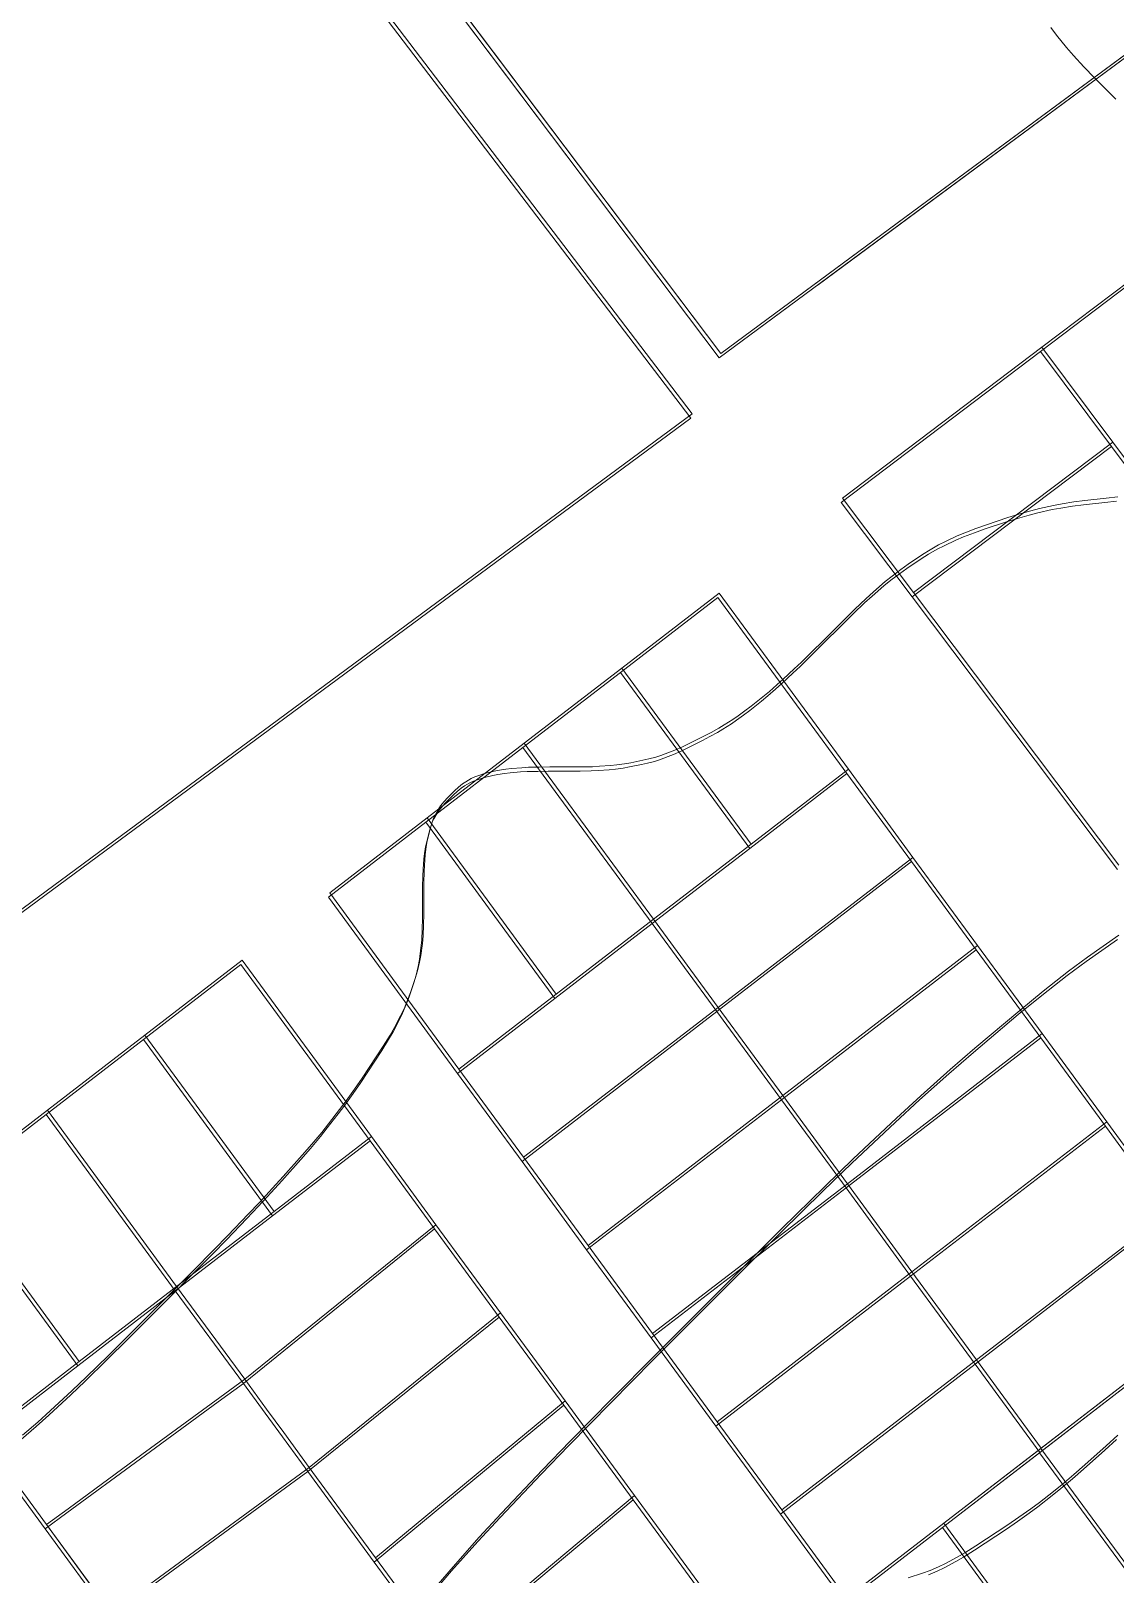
# Model space of a CAD drawing. Header units: metres. Extents: x -1097 to 1588, y -673 to 884.
# Drawn here: x 1293.6 to 1412.7, y 100.8 to 270.2 of the extents above; entities that cross this region are included whole.
import ezdxf

# ---------------------------------------------------------------- set-up
doc = ezdxf.new("R2010")
doc.units = ezdxf.units.M
doc.layers.add('TERRENO', color=188, linetype='Continuous', lineweight=0, plot=False)
doc.layers.add('VISTA LEJOS', color=7, linetype='Continuous', lineweight=0, plot=False)

msp = doc.modelspace()

# ---------------------------------------------------------------- linework, layer by layer
at = {"layer": 'TERRENO'}
for points in [[(1405.6, 270.6), (1406.22, 269.78), (1407.34, 268.4), (1408.1, 267.52), (1409.25, 266.28), (1410.41, 265.09), (1412.75, 262.76)], [(1292.49, 115.53), (1294.16, 116.97), (1295.53, 118.2), (1297.95, 120.45), (1299.54, 121.96), (1301.9, 124.27), (1304.25, 126.59), (1308.91, 131.26), (1311.23, 133.59), (1313.54, 135.92), (1315.05, 137.48), (1317.3, 139.81), (1318.53, 141.11), (1319.97, 142.66), (1321.14, 143.96), (1323.22, 146.29), (1324.27, 147.5), (1325.37, 148.8), (1326.13, 149.75), (1327.34, 151.3), (1328.05, 152.25), (1328.98, 153.55), (1329.8, 154.76), (1331.36, 157.09), (1332.12, 158.27), (1332.87, 159.48), (1333.35, 160.32), (1334.04, 161.61), (1334.41, 162.36), (1334.81, 163.31), (1335.12, 164.15), (1335.64, 165.7), (1335.89, 166.54), (1336.12, 167.49), (1336.25, 168.24), (1336.42, 169.53), (1336.5, 170.37), (1336.56, 171.58), (1336.58, 172.76), (1336.58, 175.09), (1336.59, 176.25), (1336.62, 177.41), (1336.66, 178.16), (1336.74, 179.29), (1336.81, 179.9), (1336.92, 180.62), (1337.05, 181.21), (1337.31, 182.24), (1337.46, 182.77), (1337.66, 183.32), (1337.85, 183.7), (1338.19, 184.31), (1338.43, 184.66), (1338.81, 185.12), (1339.19, 185.54), (1339.97, 186.32), (1340.38, 186.7), (1340.84, 187.07), (1341.2, 187.31), (1341.8, 187.66), (1342.18, 187.84), (1342.73, 188.04), (1343.26, 188.2), (1344.3, 188.46), (1344.88, 188.58), (1345.6, 188.7), (1346.22, 188.76), (1347.34, 188.85), (1348.1, 188.89), (1349.25, 188.92), (1350.41, 188.93), (1352.75, 188.93), (1353.92, 188.94), (1355.1, 188.96), (1355.89, 189), (1357.1, 189.09), (1357.79, 189.16), (1358.62, 189.27), (1359.33, 189.4), (1360.63, 189.66), (1361.31, 189.81), (1362.06, 190.01), (1362.62, 190.19), (1363.57, 190.54), (1364.17, 190.78), (1365, 191.15), (1365.8, 191.54), (1367.36, 192.32), (1368.15, 192.73), (1368.99, 193.19), (1369.58, 193.54), (1370.53, 194.15), (1371.1, 194.53), (1371.85, 195.08), (1372.53, 195.61), (1373.83, 196.64), (1374.54, 197.23), (1375.37, 197.95), (1376.05, 198.57), (1377.26, 199.69), (1378.06, 200.45), (1379.24, 201.6), (1380.41, 202.76), (1382.75, 205.09), (1383.93, 206.25), (1385.14, 207.41), (1385.97, 208.17), (1387.27, 209.29), (1388.02, 209.9), (1388.97, 210.62), (1389.8, 211.21), (1391.36, 212.25), (1392.19, 212.77), (1393.14, 213.32), (1393.89, 213.7), (1395.19, 214.31), (1396.02, 214.66), (1397.23, 215.13), (1398.41, 215.54), (1400.75, 216.32), (1401.96, 216.7), (1403.25, 217.07), (1404.2, 217.31), (1405.76, 217.66), (1406.71, 217.84), (1408, 218.04), (1409.21, 218.2), (1411.55, 218.46), (1412.84, 218.58)], [(1412.95, 170.46), (1409.49, 168.04), (1407.41, 166.5), (1404.61, 164.31), (1402.04, 162.2), (1397.12, 158.05), (1394.4, 155.71), (1391.17, 152.83), (1388.52, 150.37), (1383.76, 145.88), (1380.61, 142.85), (1375.92, 138.24), (1371.24, 133.59), (1361.91, 124.26), (1357.27, 119.58), (1352.66, 114.89), (1349.63, 111.74), (1345.13, 106.99), (1342.67, 104.33), (1339.79, 101.1), (1337.45, 98.39)], [(1412.84, 115.53), (1411.55, 114.36), (1409.21, 112.29), (1408, 111.23), (1406.71, 110.14), (1405.76, 109.37), (1404.2, 108.16), (1403.25, 107.45), (1401.96, 106.53), (1400.75, 105.7), (1398.41, 104.15), (1397.23, 103.38), (1396.02, 102.63), (1395.19, 102.15), (1393.89, 101.46), (1393.14, 101.09), (1392.19, 100.69)]]:
    msp.add_lwpolyline(points, dxfattribs=at)
at = {"layer": 'VISTA LEJOS'}
for points in [[(1369.35, 234.8), (1294.57, 333.98)], [(1369.19, 234.33), (1294.41, 333.51)], [(1289.45, 328.82), (1366.21, 228.19)], [(1289.3, 328.35), (1366.06, 227.72)], [(1369.19, 234.33), (1330.76, 285.31)], [(1369.35, 234.8), (1330.91, 285.78)], [(1418.07, 270.45), (1369.19, 234.33)], [(1418.22, 270.92), (1369.35, 234.8)], [(1418.07, 270.45), (1380.06, 242.35)], [(1413.41, 267.01), (1369.19, 234.33)], [(1413.57, 267.48), (1369.35, 234.8)], [(1413.41, 267.01), (1380.05, 242.35)], [(1404.63, 235.51), (1414.32, 242.83)], [(1404.48, 235.04), (1414.16, 242.36)], [(1382.57, 218.45), (1404.48, 235.04)], [(1382.72, 218.92), (1404.63, 235.51)], [(1404.48, 235.04), (1412.26, 224.61)], [(1412.26, 224.61), (1404.48, 235.04)], [(1404.48, 235.04), (1404.48, 235.04)], [(1404.63, 235.51), (1412.41, 225.08)], [(1412.41, 225.08), (1404.63, 235.51)], [(1404.63, 235.51), (1404.63, 235.51)], [(1366.06, 227.72), (1148.07, 66.7)], [(1366.21, 228.19), (1148.22, 67.17)], [(1390.38, 208.08), (1412.26, 224.61)], [(1412.26, 224.61), (1390.38, 208.08)], [(1390.53, 208.55), (1412.41, 225.08)], [(1412.41, 225.08), (1390.53, 208.55)], [(1412.26, 224.61), (1420.76, 213.23)], [(1420.76, 213.23), (1412.26, 224.61)], [(1412.41, 225.08), (1420.91, 213.7)], [(1420.91, 213.7), (1412.41, 225.08)], [(1292.65, 116), (1294.32, 117.44), (1295.68, 118.67), (1298.1, 120.92), (1299.69, 122.43), (1302.05, 124.74), (1304.4, 127.06), (1309.06, 131.73), (1311.38, 134.06), (1313.69, 136.39), (1315.21, 137.95), (1317.45, 140.28), (1318.68, 141.58), (1320.12, 143.13), (1321.29, 144.43), (1323.37, 146.76), (1324.42, 147.97), (1325.52, 149.27), (1326.28, 150.22), (1327.49, 151.77), (1328.2, 152.72), (1329.13, 154.02), (1329.95, 155.23), (1331.51, 157.56), (1332.27, 158.74), (1333.02, 159.95), (1333.5, 160.79), (1334.19, 162.08), (1334.56, 162.83), (1334.96, 163.78), (1335.27, 164.62), (1335.79, 166.17), (1336.04, 167.01), (1336.27, 167.96), (1336.4, 168.71), (1336.58, 170), (1336.65, 170.84), (1336.71, 172.05), (1336.73, 173.23), (1336.73, 175.56), (1336.74, 176.72), (1336.77, 177.88), (1336.81, 178.63), (1336.89, 179.76), (1336.96, 180.37), (1337.07, 181.09), (1337.2, 181.68), (1337.46, 182.71), (1337.61, 183.24), (1337.81, 183.79), (1338, 184.17), (1338.34, 184.78), (1338.58, 185.13), (1338.96, 185.59), (1339.34, 186.01), (1340.12, 186.78), (1340.53, 187.17), (1340.99, 187.54), (1341.35, 187.78), (1341.95, 188.13), (1342.34, 188.31), (1342.88, 188.51), (1343.41, 188.67), (1344.45, 188.93), (1345.03, 189.05), (1345.75, 189.17), (1346.37, 189.23), (1347.49, 189.32), (1348.25, 189.36), (1349.4, 189.39), (1350.56, 189.4), (1352.9, 189.4), (1354.07, 189.41), (1355.25, 189.43), (1356.04, 189.47), (1357.25, 189.56), (1357.94, 189.63), (1358.77, 189.74), (1359.48, 189.87), (1360.78, 190.13), (1361.46, 190.28), (1362.21, 190.48), (1362.77, 190.66), (1363.72, 191.01), (1364.32, 191.25), (1365.16, 191.62), (1365.95, 192.01), (1367.51, 192.78), (1368.3, 193.2), (1369.14, 193.66), (1369.73, 194.01), (1370.69, 194.62), (1371.25, 195), (1372, 195.55), (1372.68, 196.08), (1373.98, 197.11), (1374.69, 197.7), (1375.52, 198.42), (1376.21, 199.03), (1377.41, 200.16), (1378.21, 200.92), (1379.39, 202.07), (1380.56, 203.23), (1382.9, 205.56), (1384.08, 206.72), (1385.29, 207.88), (1386.12, 208.63), (1387.42, 209.76), (1388.17, 210.37), (1389.12, 211.09), (1389.95, 211.68), (1391.51, 212.72), (1392.34, 213.24), (1393.29, 213.79), (1394.04, 214.17), (1395.34, 214.78), (1396.17, 215.13), (1397.38, 215.6), (1398.56, 216.01), (1400.9, 216.79), (1402.11, 217.17), (1403.4, 217.54), (1404.35, 217.78), (1405.91, 218.13), (1406.86, 218.31), (1408.15, 218.51), (1409.36, 218.67), (1411.7, 218.93), (1412.99, 219.05)], [(1390.53, 208.55), (1382.72, 218.92)], [(1382.72, 218.92), (1382.72, 218.92)], [(1292.49, 115.53), (1294.16, 116.97), (1295.53, 118.2), (1297.95, 120.45), (1299.54, 121.96), (1301.9, 124.27), (1304.25, 126.59), (1308.91, 131.26), (1311.23, 133.59), (1313.54, 135.92), (1315.05, 137.48), (1317.3, 139.81), (1318.53, 141.11), (1319.97, 142.66), (1321.14, 143.96), (1323.22, 146.29), (1324.27, 147.5), (1325.37, 148.8), (1326.13, 149.75), (1327.34, 151.3), (1328.05, 152.25), (1328.98, 153.55), (1329.8, 154.76), (1331.36, 157.09), (1332.12, 158.27), (1332.87, 159.48), (1333.35, 160.32), (1334.04, 161.61), (1334.41, 162.36), (1334.81, 163.31), (1335.12, 164.15), (1335.64, 165.7), (1335.89, 166.54), (1336.12, 167.49), (1336.25, 168.24), (1336.42, 169.53), (1336.5, 170.37), (1336.56, 171.58), (1336.58, 172.76), (1336.58, 175.09), (1336.59, 176.25), (1336.62, 177.41), (1336.66, 178.16), (1336.74, 179.29), (1336.81, 179.9), (1336.92, 180.62), (1337.05, 181.21), (1337.31, 182.24), (1337.46, 182.77), (1337.66, 183.32), (1337.85, 183.7), (1338.19, 184.31), (1338.43, 184.66), (1338.81, 185.12), (1339.19, 185.54), (1339.97, 186.32), (1340.38, 186.7), (1340.84, 187.07), (1341.2, 187.31), (1341.8, 187.66), (1342.18, 187.84), (1342.73, 188.04), (1343.26, 188.2), (1344.3, 188.46), (1344.88, 188.58), (1345.6, 188.7), (1346.22, 188.76), (1347.34, 188.85), (1348.1, 188.89), (1349.25, 188.92), (1350.41, 188.93), (1352.75, 188.93), (1353.92, 188.94), (1355.1, 188.96), (1355.89, 189), (1357.1, 189.09), (1357.79, 189.16), (1358.62, 189.27), (1359.33, 189.4), (1360.63, 189.66), (1361.31, 189.81), (1362.06, 190.01), (1362.62, 190.19), (1363.57, 190.54), (1364.17, 190.78), (1365, 191.15), (1365.8, 191.54), (1367.36, 192.32), (1368.15, 192.73), (1368.99, 193.19), (1369.58, 193.54), (1370.53, 194.15), (1371.1, 194.53), (1371.85, 195.08), (1372.53, 195.61), (1373.83, 196.64), (1374.54, 197.23), (1375.37, 197.95), (1376.05, 198.57), (1377.26, 199.69), (1378.06, 200.45), (1379.24, 201.6), (1380.41, 202.76), (1382.75, 205.09), (1383.93, 206.25), (1385.14, 207.41), (1385.97, 208.17), (1387.27, 209.29), (1388.02, 209.9), (1388.97, 210.62), (1389.8, 211.21), (1391.36, 212.25), (1392.19, 212.77), (1393.14, 213.32), (1393.89, 213.7), (1395.19, 214.31), (1396.02, 214.66), (1397.23, 215.13), (1398.41, 215.54), (1400.75, 216.32), (1401.96, 216.7), (1403.25, 217.07), (1404.2, 217.31), (1405.76, 217.66), (1406.71, 217.84), (1408, 218.04), (1409.21, 218.2), (1411.55, 218.46), (1412.84, 218.58)], [(1390.38, 208.08), (1382.57, 218.45)], [(1382.57, 218.45), (1382.57, 218.45)], [(1358.48, 200.26), (1369.19, 208.5)], [(1369.19, 208.5), (1383.38, 189.15)], [(1369.19, 208.5), (1369.19, 208.5)], [(1413.1, 178.61), (1390.53, 208.55)], [(1358.33, 199.79), (1369.04, 208.03)], [(1369.04, 208.03), (1383.22, 188.68)], [(1369.04, 208.03), (1369.04, 208.03)], [(1412.94, 178.14), (1390.38, 208.08)], [(1347.77, 192.02), (1358.48, 200.26)], [(1372.68, 180.91), (1358.48, 200.26)], [(1358.48, 200.26), (1372.68, 180.91)], [(1358.48, 200.26), (1358.48, 200.26)], [(1347.62, 191.55), (1358.33, 199.79)], [(1372.53, 180.44), (1358.33, 199.79)], [(1358.33, 199.79), (1372.53, 180.44)], [(1358.33, 199.79), (1358.33, 199.79)], [(1336.94, 183.33), (1347.62, 191.55)], [(1337.1, 183.8), (1347.77, 192.02)], [(1347.62, 191.55), (1361.83, 172.21)], [(1347.62, 191.55), (1347.62, 191.55)], [(1361.83, 172.21), (1347.62, 191.55)], [(1347.77, 192.02), (1361.98, 172.68)], [(1347.77, 192.02), (1347.77, 192.02)], [(1361.98, 172.68), (1347.77, 192.02)], [(1383.22, 188.68), (1372.53, 180.44)], [(1372.53, 180.44), (1383.22, 188.68)], [(1383.38, 189.15), (1372.68, 180.91)], [(1372.68, 180.91), (1383.38, 189.15)], [(1383.22, 188.68), (1390.32, 179)], [(1383.38, 189.15), (1390.47, 179.47)], [(1326.25, 175.1), (1336.94, 183.33)], [(1326.4, 175.57), (1337.1, 183.8)], [(1336.94, 183.33), (1351.13, 163.97)], [(1336.94, 183.33), (1336.94, 183.33)], [(1351.13, 163.97), (1336.94, 183.33)], [(1337.1, 183.8), (1351.28, 164.44)], [(1337.1, 183.8), (1337.1, 183.8)], [(1351.28, 164.44), (1337.1, 183.8)], [(1372.53, 180.44), (1361.83, 172.21)], [(1361.83, 172.21), (1372.53, 180.44)], [(1372.68, 180.91), (1361.98, 172.68)], [(1361.98, 172.68), (1372.68, 180.91)], [(1390.32, 179), (1368.92, 162.53)], [(1368.92, 162.53), (1390.32, 179)], [(1390.47, 179.47), (1369.07, 163)], [(1369.07, 163), (1390.47, 179.47)], [(1390.32, 179), (1390.32, 179)], [(1390.32, 179), (1397.41, 169.32)], [(1390.47, 179.47), (1390.47, 179.47)], [(1390.47, 179.47), (1397.56, 169.79)], [(1340.43, 155.74), (1326.25, 175.1)], [(1340.58, 156.21), (1326.4, 175.57)], [(1361.83, 172.21), (1351.13, 163.97)], [(1351.13, 163.97), (1361.83, 172.21)], [(1361.98, 172.68), (1351.28, 164.44)], [(1351.28, 164.44), (1361.98, 172.68)], [(1361.83, 172.21), (1368.92, 162.53)], [(1368.92, 162.53), (1361.83, 172.21)], [(1361.98, 172.68), (1369.07, 163)], [(1369.07, 163), (1361.98, 172.68)], [(1412.95, 170.46), (1409.49, 168.04), (1407.41, 166.5), (1404.61, 164.31), (1402.04, 162.2), (1397.12, 158.05), (1394.4, 155.71), (1391.17, 152.83), (1388.52, 150.37), (1383.76, 145.88), (1380.61, 142.85), (1375.92, 138.24), (1371.24, 133.59), (1361.91, 124.26), (1357.27, 119.58), (1352.66, 114.89), (1349.63, 111.74), (1345.13, 106.99), (1342.67, 104.33), (1339.79, 101.1), (1337.45, 98.39)], [(1413.1, 170.93), (1409.64, 168.51), (1407.56, 166.97), (1404.77, 164.78), (1402.19, 162.67), (1397.27, 158.52), (1394.55, 156.18), (1391.33, 153.3), (1388.67, 150.84), (1383.91, 146.35), (1380.77, 143.32), (1376.07, 138.71), (1371.4, 134.06), (1362.06, 124.73), (1357.42, 120.05), (1352.81, 115.36), (1349.78, 112.21), (1345.28, 107.46), (1342.83, 104.8), (1339.95, 101.57), (1337.6, 98.86)], [(1397.56, 169.79), (1376.16, 153.32)], [(1376.16, 153.32), (1397.56, 169.79)], [(1397.56, 169.79), (1397.56, 169.79)], [(1397.56, 169.79), (1404.65, 160.11)], [(1306.1, 159.94), (1316.79, 168.17)], [(1316.79, 168.17), (1330.98, 148.81)], [(1316.79, 168.17), (1316.79, 168.17)], [(1397.41, 169.32), (1376.02, 152.85)], [(1376.02, 152.85), (1397.41, 169.32)], [(1397.41, 169.32), (1397.41, 169.32)], [(1397.41, 169.32), (1404.5, 159.64)], [(1305.94, 159.47), (1316.64, 167.7)], [(1316.64, 167.7), (1330.83, 148.34)], [(1316.64, 167.7), (1316.64, 167.7)], [(1351.28, 164.44), (1340.58, 156.21)], [(1340.58, 156.21), (1351.28, 164.44)], [(1351.13, 163.97), (1340.43, 155.74)], [(1340.43, 155.74), (1351.13, 163.97)], [(1369.07, 163), (1347.68, 146.53)], [(1347.68, 146.53), (1369.07, 163)], [(1369.07, 163), (1376.16, 153.32)], [(1376.16, 153.32), (1369.07, 163)], [(1368.92, 162.53), (1347.53, 146.06)], [(1347.53, 146.06), (1368.92, 162.53)], [(1368.92, 162.53), (1376.02, 152.85)], [(1376.02, 152.85), (1368.92, 162.53)], [(1295.25, 151.23), (1305.94, 159.47)], [(1295.4, 151.7), (1306.1, 159.94)], [(1305.94, 159.47), (1320.13, 140.11)], [(1305.94, 159.47), (1305.94, 159.47)], [(1320.13, 140.11), (1305.94, 159.47)], [(1306.1, 159.94), (1320.28, 140.58)], [(1306.1, 159.94), (1306.1, 159.94)], [(1320.28, 140.58), (1306.1, 159.94)], [(1404.5, 159.64), (1383.12, 143.16)], [(1383.12, 143.16), (1404.5, 159.64)], [(1404.65, 160.11), (1383.27, 143.63)], [(1383.27, 143.63), (1404.65, 160.11)], [(1404.5, 159.64), (1404.5, 159.64)], [(1404.5, 159.64), (1411.6, 149.96)], [(1404.65, 160.11), (1404.65, 160.11)], [(1404.65, 160.11), (1411.75, 150.43)], [(1347.68, 146.53), (1340.58, 156.21)], [(1340.58, 156.21), (1340.58, 156.21)], [(1347.53, 146.06), (1340.43, 155.74)], [(1340.43, 155.74), (1340.43, 155.74)], [(1376.02, 152.85), (1354.62, 136.38)], [(1354.62, 136.38), (1376.02, 152.85)], [(1376.16, 153.32), (1354.77, 136.85)], [(1354.77, 136.85), (1376.16, 153.32)], [(1376.02, 152.85), (1383.12, 143.16)], [(1383.12, 143.16), (1376.02, 152.85)], [(1376.16, 153.32), (1383.27, 143.63)], [(1383.27, 143.63), (1376.16, 153.32)], [(1284.55, 143), (1295.25, 151.23)], [(1284.7, 143.47), (1295.4, 151.7)], [(1309.43, 131.88), (1295.25, 151.23)], [(1295.25, 151.23), (1309.43, 131.88)], [(1295.25, 151.23), (1295.25, 151.23)], [(1309.58, 132.34), (1295.4, 151.7)], [(1295.4, 151.7), (1309.58, 132.34)], [(1295.4, 151.7), (1295.4, 151.7)], [(1411.6, 149.96), (1390.2, 133.49)], [(1390.2, 133.49), (1411.6, 149.96)], [(1411.75, 150.43), (1390.35, 133.96)], [(1390.35, 133.96), (1411.75, 150.43)], [(1411.6, 149.96), (1411.6, 149.96)], [(1411.6, 149.96), (1418.7, 140.27)], [(1411.75, 150.43), (1411.75, 150.43)], [(1411.75, 150.43), (1418.85, 140.74)], [(1320.13, 140.11), (1330.83, 148.34)], [(1330.83, 148.34), (1320.13, 140.11)], [(1320.28, 140.58), (1330.98, 148.81)], [(1330.98, 148.81), (1320.28, 140.58)], [(1330.83, 148.34), (1337.92, 138.67)], [(1330.83, 148.34), (1330.83, 148.34)], [(1330.98, 148.81), (1338.07, 139.13)], [(1330.98, 148.81), (1330.98, 148.81)], [(1354.62, 136.38), (1347.53, 146.06)], [(1347.53, 146.06), (1347.53, 146.06)], [(1354.77, 136.85), (1347.68, 146.53)], [(1347.68, 146.53), (1347.68, 146.53)], [(1298.73, 123.64), (1284.55, 143)], [(1284.55, 143), (1298.73, 123.64)], [(1298.89, 124.11), (1284.7, 143.47)], [(1284.7, 143.47), (1298.89, 124.11)], [(1383.12, 143.16), (1361.71, 126.7)], [(1361.71, 126.7), (1383.12, 143.16)], [(1383.27, 143.63), (1361.86, 127.17)], [(1361.86, 127.17), (1383.27, 143.63)], [(1383.12, 143.16), (1390.2, 133.49)], [(1390.2, 133.49), (1383.12, 143.16)], [(1383.27, 143.63), (1390.35, 133.96)], [(1390.35, 133.96), (1383.27, 143.63)], [(1397.45, 124.27), (1418.85, 140.74)], [(1418.85, 140.74), (1397.45, 124.27)], [(1320.13, 140.11), (1309.43, 131.88)], [(1309.43, 131.88), (1320.13, 140.11)], [(1320.28, 140.58), (1309.58, 132.34)], [(1309.58, 132.34), (1320.28, 140.58)], [(1317.06, 122.16), (1338.07, 139.13)], [(1338.07, 139.13), (1317.06, 122.16)], [(1338.07, 139.13), (1345.17, 129.46)], [(1338.07, 139.13), (1338.07, 139.13)], [(1397.3, 123.8), (1418.7, 140.27)], [(1418.7, 140.27), (1397.3, 123.8)], [(1316.91, 121.69), (1337.92, 138.67)], [(1337.92, 138.67), (1316.91, 121.69)], [(1337.92, 138.67), (1345.02, 128.99)], [(1337.92, 138.67), (1337.92, 138.67)], [(1361.71, 126.7), (1354.62, 136.38)], [(1354.62, 136.38), (1354.62, 136.38)], [(1361.86, 127.17), (1354.77, 136.85)], [(1354.77, 136.85), (1354.77, 136.85)], [(1390.35, 133.96), (1368.96, 117.49)], [(1368.96, 117.49), (1390.35, 133.96)], [(1390.35, 133.96), (1397.45, 124.27)], [(1397.45, 124.27), (1390.35, 133.96)], [(1309.58, 132.34), (1298.89, 124.11)], [(1298.89, 124.11), (1309.58, 132.34)], [(1309.58, 132.34), (1317.06, 122.16)], [(1309.58, 132.34), (1309.58, 132.34)], [(1317.06, 122.16), (1309.58, 132.34)], [(1390.2, 133.49), (1368.81, 117.02)], [(1368.81, 117.02), (1390.2, 133.49)], [(1390.2, 133.49), (1397.3, 123.8)], [(1397.3, 123.8), (1390.2, 133.49)], [(1309.43, 131.88), (1298.73, 123.64)], [(1298.73, 123.64), (1309.43, 131.88)], [(1309.43, 131.88), (1316.91, 121.69)], [(1309.43, 131.88), (1309.43, 131.88)], [(1316.91, 121.69), (1309.43, 131.88)], [(1345.02, 128.99), (1324, 112.02)], [(1324, 112.02), (1345.02, 128.99)], [(1345.17, 129.46), (1324.15, 112.48)], [(1324.15, 112.48), (1345.17, 129.46)], [(1345.02, 128.99), (1345.02, 128.99)], [(1345.02, 128.99), (1352.11, 119.31)], [(1345.17, 129.46), (1345.17, 129.46)], [(1345.17, 129.46), (1352.26, 119.78)], [(1368.96, 117.49), (1361.86, 127.17)], [(1361.86, 127.17), (1361.86, 127.17)], [(1368.81, 117.02), (1361.71, 126.7)], [(1361.71, 126.7), (1361.71, 126.7)], [(1288.19, 115.88), (1298.89, 124.11)], [(1298.89, 124.11), (1288.19, 115.88)], [(1397.3, 123.8), (1375.91, 107.33)], [(1375.91, 107.33), (1397.3, 123.8)], [(1397.45, 124.27), (1376.06, 107.8)], [(1376.06, 107.8), (1397.45, 124.27)], [(1397.3, 123.8), (1404.4, 114.11)], [(1404.4, 114.11), (1397.3, 123.8)], [(1397.45, 124.27), (1404.55, 114.58)], [(1404.55, 114.58), (1397.45, 124.27)], [(1288.04, 115.41), (1298.73, 123.64)], [(1298.73, 123.64), (1288.04, 115.41)], [(1314.31, 120.15), (1317.06, 122.16)], [(1317.06, 122.16), (1314.31, 120.15)], [(1319.46, 118.88), (1317.06, 122.16)], [(1317.06, 122.16), (1319.46, 118.88)], [(1404.38, 114.09), (1415.1, 122.34)], [(1415.1, 122.34), (1404.4, 114.11)], [(1404.53, 114.56), (1415.25, 122.81)], [(1415.25, 122.81), (1404.55, 114.58)], [(1314.16, 119.68), (1316.91, 121.69)], [(1316.91, 121.69), (1314.16, 119.68)], [(1319.31, 118.42), (1316.91, 121.69)], [(1316.91, 121.69), (1319.31, 118.42)], [(1305.61, 113.41), (1314.16, 119.68)], [(1314.16, 119.68), (1305.61, 113.41)], [(1305.77, 113.88), (1314.31, 120.15)], [(1314.31, 120.15), (1305.77, 113.88)], [(1321.35, 116.31), (1319.46, 118.88)], [(1319.46, 118.88), (1321.35, 116.31)], [(1331.27, 102.08), (1352.11, 119.31)], [(1352.11, 119.31), (1331.27, 102.08)], [(1331.42, 102.55), (1352.26, 119.78)], [(1352.26, 119.78), (1331.42, 102.55)], [(1352.11, 119.31), (1359.72, 108.91)], [(1352.11, 119.31), (1352.11, 119.31)], [(1352.26, 119.78), (1359.88, 109.38)], [(1352.26, 119.78), (1352.26, 119.78)], [(1321.2, 115.83), (1319.31, 118.42)], [(1319.31, 118.42), (1321.2, 115.83)], [(1375.91, 107.33), (1368.81, 117.02)], [(1368.81, 117.02), (1368.81, 117.02)], [(1376.06, 107.8), (1368.96, 117.49)], [(1368.96, 117.49), (1368.96, 117.49)], [(1295.13, 105.73), (1288.04, 115.41)], [(1295.28, 106.2), (1288.19, 115.88)], [(1324, 112.02), (1321.2, 115.83)], [(1321.2, 115.83), (1324, 112.02)], [(1324.15, 112.48), (1321.35, 116.31)], [(1321.35, 116.31), (1324.15, 112.48)], [(1412.99, 116), (1411.7, 114.83), (1409.36, 112.76), (1408.15, 111.7), (1406.86, 110.61), (1405.91, 109.84), (1404.35, 108.63), (1403.4, 107.92), (1402.11, 107), (1400.9, 106.17), (1398.56, 104.62), (1397.38, 103.85), (1396.17, 103.1), (1395.34, 102.62), (1394.04, 101.93), (1393.29, 101.56), (1392.34, 101.16), (1391.51, 100.85), (1389.95, 100.33)], [(1412.84, 115.53), (1411.55, 114.36), (1409.21, 112.29), (1408, 111.23), (1406.71, 110.14), (1405.76, 109.37), (1404.2, 108.16), (1403.25, 107.45), (1401.96, 106.53), (1400.75, 105.7), (1398.41, 104.15), (1397.23, 103.38), (1396.02, 102.63), (1395.19, 102.15), (1393.89, 101.46), (1393.14, 101.09), (1392.19, 100.69)], [(1297.66, 107.94), (1305.77, 113.88)], [(1305.77, 113.88), (1297.66, 107.94)], [(1404.4, 114.11), (1393.71, 105.88)], [(1393.71, 105.88), (1404.38, 114.09)], [(1404.55, 114.58), (1393.86, 106.34)], [(1393.86, 106.34), (1404.53, 114.56)], [(1404.38, 114.09), (1418.6, 94.76)], [(1418.6, 94.76), (1404.38, 114.09)], [(1404.4, 114.11), (1404.4, 114.11)], [(1404.53, 114.56), (1418.75, 95.23)], [(1418.75, 95.23), (1404.53, 114.56)], [(1404.55, 114.58), (1404.55, 114.58)], [(1297.51, 107.47), (1305.61, 113.41)], [(1305.61, 113.41), (1297.51, 107.47)], [(1324, 112.02), (1320.6, 109.52)], [(1320.6, 109.52), (1324, 112.02)], [(1324.15, 112.48), (1320.75, 109.99)], [(1320.75, 109.99), (1324.15, 112.48)], [(1331.27, 102.08), (1324, 112.02)], [(1324, 112.02), (1331.27, 102.08)], [(1331.42, 102.55), (1324.15, 112.48)], [(1324.15, 112.48), (1331.42, 102.55)], [(1320.6, 109.52), (1302.22, 96.05)], [(1302.22, 96.05), (1320.6, 109.52)], [(1320.75, 109.99), (1302.37, 96.52)], [(1302.37, 96.52), (1320.75, 109.99)], [(1338.99, 91.55), (1359.72, 108.91)], [(1359.72, 108.91), (1338.99, 91.55)], [(1339.14, 92.02), (1359.88, 109.38)], [(1359.88, 109.38), (1339.14, 92.02)], [(1359.72, 108.91), (1367.48, 98.34)], [(1359.72, 108.91), (1359.72, 108.91)], [(1359.88, 109.38), (1367.63, 98.81)], [(1359.88, 109.38), (1359.88, 109.38)], [(1295.13, 105.73), (1297.51, 107.47)], [(1297.51, 107.47), (1295.13, 105.73)], [(1295.28, 106.2), (1297.66, 107.94)], [(1297.66, 107.94), (1295.28, 106.2)], [(1383.01, 97.64), (1375.91, 107.33)], [(1375.91, 107.33), (1375.91, 107.33)], [(1383.16, 98.11), (1376.06, 107.8)], [(1376.06, 107.8), (1376.06, 107.8)], [(1302.22, 96.05), (1295.13, 105.73)], [(1295.13, 105.73), (1295.13, 105.73)], [(1302.22, 96.05), (1295.13, 105.73)], [(1302.37, 96.52), (1295.28, 106.2)], [(1295.28, 106.2), (1295.28, 106.2)], [(1302.38, 96.52), (1295.28, 106.2)], [(1383.01, 97.64), (1393.71, 105.88)], [(1393.71, 105.88), (1383.01, 97.64)], [(1383.16, 98.11), (1393.86, 106.34)], [(1393.86, 106.34), (1383.16, 98.11)], [(1393.71, 105.88), (1407.89, 86.52)], [(1407.89, 86.52), (1393.71, 105.88)], [(1393.86, 106.34), (1408.04, 86.99)], [(1408.04, 86.99), (1393.86, 106.34)], [(1338.99, 91.55), (1331.27, 102.08)], [(1331.27, 102.08), (1338.99, 91.55)], [(1339.14, 92.02), (1331.42, 102.55)], [(1331.42, 102.55), (1339.14, 92.02)]]:
    msp.add_lwpolyline(points, dxfattribs=at)

doc.saveas('drawing.dxf')
